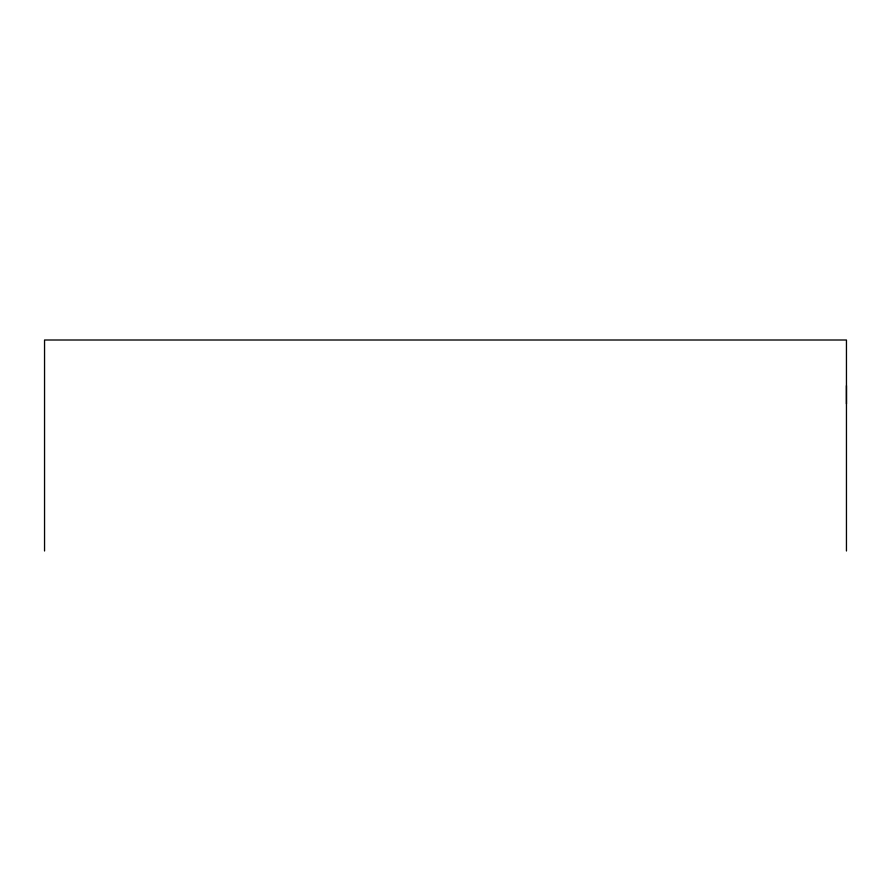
<?xml version="1.0" encoding="UTF-8"?>
<svg xmlns="http://www.w3.org/2000/svg" width="891" height="891" viewBox="0 0 891 891"><rect width="100%" height="100%" fill="white"/><g stroke="black" fill="none" stroke-linecap="round" stroke-linejoin="round"><path stroke-width="1.34" d="M846.45 403.857L846.45 385.669M846.45 550.994L846.45 340.006L44.55 340.006L44.55 550.994"/></g></svg>
